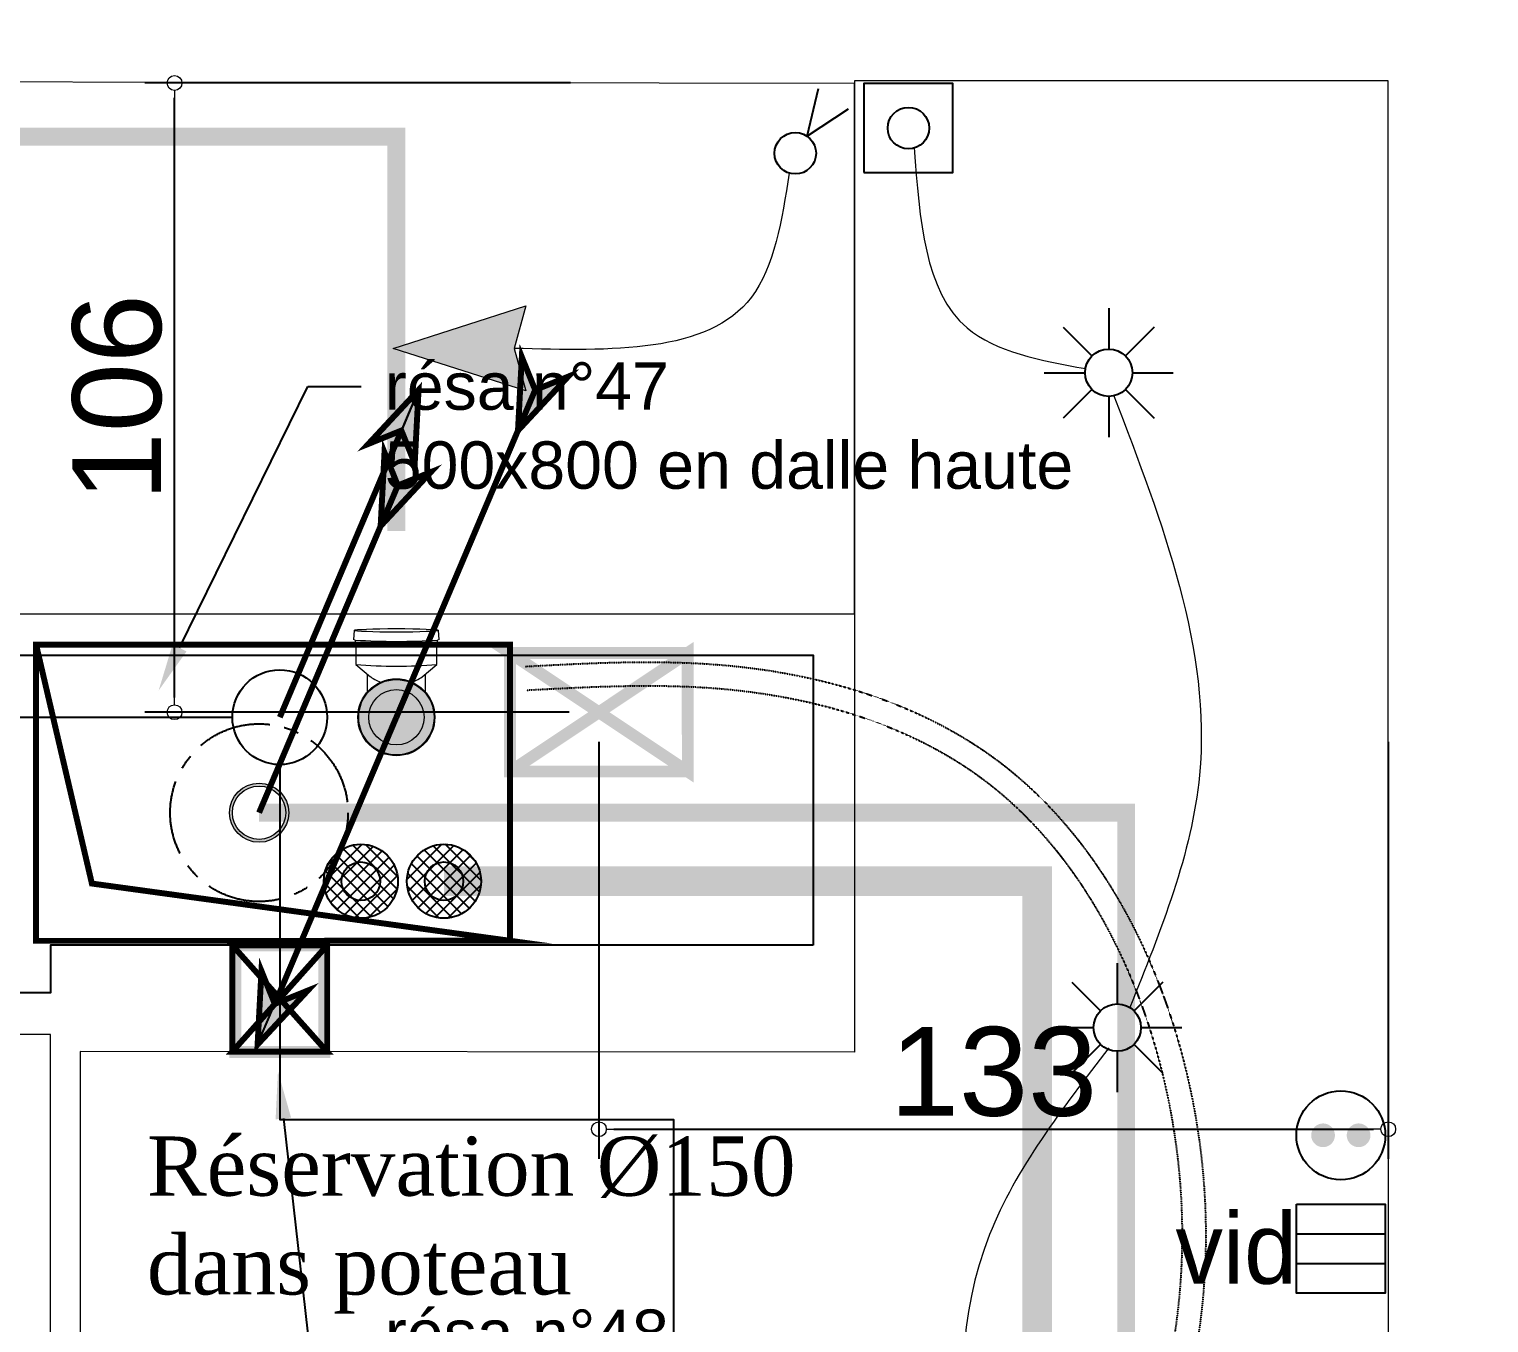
# Model space of a CAD drawing. Header units: millimetres. Extents: x 454430 to 532383, y -370512 to -310890.
# Drawn here: x 465533 to 467997, y -361345 to -359162 of the extents above; entities that cross this region are included whole.
import ezdxf
from ezdxf import colors
from ezdxf.entities.mleader import LeaderData, LeaderLine
from ezdxf.math import Vec2, Vec3

# ---------------------------------------------------------------- set-up
doc = ezdxf.new("R2010")
doc.units = ezdxf.units.MM
doc.set_wipeout_variables(frame=1)
for name, pattern in [('prelem_euev', [2, 1.25, -0.25, 0.25, -0.25]), ('prlm_chauff', [0.93, 0.75, -0.065, 0.05, -0.065]), ('prlm_ef', [0.165, 0.1, -0.065]), ('prlm_eu', [2, 1.25, -0.25, 0.25, -0.25]), ('prlm_gaz', [36, 24, -3, 0, -3, 0, -3, 0, -3])]:
    doc.linetypes.add(name, pattern=pattern)
for name, color, linetype, lineweight in [('_GAZELEC-BOITE INCORPO', 36, 'Continuous', 18), ('_GAZELEC-RESERVATION', 1, 'Continuous', 18), ('_GAZELEC-RESERVATION 2', 132, 'Continuous', 18)]:
    doc.layers.add(name, color=color, linetype=linetype, lineweight=lineweight)
for name, color, linetype in [('_GAZELEC-EAU CHAUDE', 1, 'Continuous'), ('GAZ-EU FLECHE', 42, 'Continuous'), ('GAZ-FLECHE VMC', 93, 'Continuous'), ('prlm-CHAUFF', 30, 'Continuous'), ('prlm-EAU-CHU', 42, 'Continuous'), ('prlm-EAU-EF', 161, 'Continuous'), ('prlm-EAU-EUEV', 25, 'Continuous'), ('prlm-ELEC-CFA', 181, 'Continuous'), ('prlm-ELEC-CFO', 201, 'Continuous'), ('prlm-GAZ', 20, 'Continuous'), ('prlm-GT', 242, 'Continuous'), ('prlm-MOD', 64, 'Continuous'), ('prlm-VMC', 93, 'Continuous')]:
    doc.layers.add(name, color=color, linetype=linetype)
doc.layers.add('prlm-xpoly', color=7, linetype='Continuous', plot=False)
doc.layers.add('prlm-ZEROPLOT', color=254, linetype='Continuous', plot=False)
doc.styles.add('Arial', font='arial.ttf')
doc.styles.add('prlm-eau-ef', font='ariblk.ttf', dxfattribs={"height": 18})
doc.styles.add('prlm-elec-cfa', font='comic.ttf', dxfattribs={"height": 12})
doc.styles.get("Standard").update_dxf_attribs({"font": 'arial.ttf'})
doc.dimstyles.new('200', dxfattribs={"dimtxt": 150, "dimasz": 25, "dimexe": 50, "dimexo": 50, "dimgap": 20, "dimtad": 1, "dimdec": 0, "dimlfac": 0.1, "dimdsep": 46, "dimtxsty": 'Arial', "dimblk1": 'DOTBLANK', "dimblk2": 'DOTBLANK', "dimsah": 1, "dimcen": 25, "dimclrd": 5, "dimclre": 5, "dimadec": 0, "dimazin": 0, "dimtfac": 1, "dimtdec": 0, "dimtmove": 0, "dimatfit": 3, "dimldrblk": 'DOTBLANK', "dimfxl": 50, "dimtolj": 1, "dimtzin": 0, "dimarcsym": 0})

# ---------------------------------------------------------------- blocks, each defined once
blk = doc.blocks.new('xi.fl')
at = {"layer": 'prlm-ELEC-CFO'}
blk.add_hatch(color=0, dxfattribs=at).paths.add_polyline_path([(20.38, 0), (-1.98, -7.2), (0, 0), (-1.98, 7.2)])
at = {"layer": 'prlm-ELEC-CFO', "color": 0, "lineweight": 5}
blk.add_lwpolyline([(20.38, 0), (-1.98, -7.2), (0, 0), (-1.98, 7.2)], close=True, dxfattribs=at)
blk = doc.blocks.new('xi.VV')
at = {"layer": 'prlm-ELEC-CFO', "color": 0}
blk.add_lwpolyline([(6.95, 3.42), (0.01, -1.13), (1.91, 6.95)], dxfattribs=at)
blk.add_circle((-2, -4), 3.5, dxfattribs=at)
blk = doc.blocks.new('xi.PC')
at = {"color": 0, "lineweight": 5}
blk.add_wipeout([(-7.5, -7.5), (7.5, -7.5), (7.5, 7.5), (-7.5, 7.5)], dxfattribs=at).dxf.layer = 'prlm-ELEC-CFO'
at = {"layer": 'prlm-ELEC-CFO', "color": 0, "linetype": 'ByBlock', "lineweight": 5, "const_width": 2}
for points in [[(-4, 0, 1), (-2, 0, 1)], [(2, 0, 1), (4, 0, 1)]]:
    blk.add_lwpolyline(points, format="xyb", close=True, dxfattribs=at)
at = {"layer": 'prlm-ELEC-CFO', "color": 0, "linetype": 'ByBlock', "lineweight": -2}
blk.add_circle((0, 0), 7.5, dxfattribs=at)
blk = doc.blocks.new('xi.BP')
at = {"layer": 'prlm-ELEC-CFO', "color": 0, "flags": 128}
blk.add_lwpolyline([(-7.5, -7.5), (7.5, -7.5), (7.5, 7.5), (-7.5, 7.5)], close=True, dxfattribs=at)
at = {"layer": 'prlm-ELEC-CFO', "color": 0}
blk.add_circle((0, 0), 3.5, dxfattribs=at)
blk = doc.blocks.new('xi.SPOT')
at = {"color": 0, "lineweight": 5}
blk.add_wipeout([(-4, 0), (-2.83, -2.83), (0, -4), (2.83, -2.83), (4, 0), (2.83, 2.83), (0, 4), (-2.83, 2.83)], dxfattribs=at).dxf.layer = 'prlm-ELEC-CFO'
at = {"layer": 'prlm-ELEC-CFO', "color": 0, "linetype": 'ByBlock', "lineweight": -2, "flags": 128}
for points in [[(0, 10.88), (0, 4)], [(-7.69, 7.69), (-2.83, 2.83)], [(7.69, 7.69), (2.83, 2.83)], [(-10.88, 0), (-4, 0)], [(4, 0), (10.88, 0)], [(-2.83, -2.83), (-7.69, -7.69)], [(0, -4), (0, -10.88)], [(2.83, -2.83), (7.69, -7.69)]]:
    blk.add_lwpolyline(points, dxfattribs=at)
at = {"layer": 'prlm-ELEC-CFO', "color": 0, "linetype": 'ByBlock', "lineweight": -2}
blk.add_circle((0, 0), 4, dxfattribs=at)
blk = doc.blocks.new('xi.cceu1')
at = {"layer": 'prlm-EAU-CHU', "color": 0, "lineweight": 13}
for p, q in [((-4.87, -7.27), (-4.87, -4.09)), ((4.87, -4.09), (4.87, -7.27)), ((-4.34, -6.83), (-6.84, -8.91)), ((6.84, -8.91), (4.34, -6.83)), ((-6.85, -8.92), (-6.85, -12.09)), ((6.85, -12.09), (6.85, -8.92)), ((-6.85, -12.09), (-6.97, -12.22)), ((-6.97, -12.22), (-6.97, -13.03)), ((6.97, -12.22), (6.85, -12.09)), ((6.97, -13.03), (6.97, -12.22)), ((-7.25, -13.12), (-6.97, -13.03)), ((-7.25, -13.12), (-7.11, -14.67)), ((6.94, -13.03), (7.25, -13.12)), ((7.11, -14.67), (7.25, -13.12))]:
    blk.add_line(p, q, dxfattribs=at)
for radius in [6.36, 4.67]:
    blk.add_circle((0, 0), radius, dxfattribs=at)
for centre, radius, start, end in [((-0.73, -11.68), 6.05, 106.1332, 126.5542), ((0.73, -11.68), 6.05, 53.4458, 73.8668), ((0, -87.18), 78.56, 84.9975, 95.0025), ((0.01, -119.65), 106.84, 86.281, 93.7477)]:
    blk.add_arc(centre, radius, start, end, dxfattribs=at)
blk.add_ellipse((0, -14.67), major_axis=(7.1, 0), ratio=0.043635, dxfattribs=at)
blk = doc.blocks.new('xi.vp')
at = {"layer": 'prlm-EAU-EUEV', "lineweight": 5}
h = blk.add_hatch(color=0, dxfattribs=at)
h.paths.add_polyline_path([(5, 0, 1), (-5, 0, 1)])
h.paths.add_polyline_path([(4.5, 0, 1), (-4.5, 0, 1)], flags=16)
at = {"layer": 'prlm-EAU-EUEV', "color": 0, "lineweight": 5}
for radius in [5, 4.5]:
    blk.add_circle((0, 0), radius, dxfattribs=at)
at = {"layer": 'prlm-ZEROPLOT', "linetype": 'prelem_euev', "ltscale": 10}
blk.add_circle((0, 0), 15, dxfattribs=at)
blk = doc.blocks.new('xi.chu')
at = {"layer": 'prlm-EAU-EUEV', "linetype": 'ByBlock', "lineweight": 5}
blk.add_hatch(color=0, dxfattribs=at).paths.add_polyline_path([(6.5, 0, 1), (-6.5, 0, 1)])
at = {"layer": 'prlm-EAU-EUEV', "color": 0, "linetype": 'ByBlock', "lineweight": 5}
blk.add_circle((0, 0), 6.5, dxfattribs=at)
blk = doc.blocks.new('xi.chauffage')
at = {"layer": 'prlm-CHAUFF'}
h = blk.add_hatch(dxfattribs=at)
h.set_pattern_fill('ANSI37', color=0, scale=0.5, style=0)
h.paths.add_polyline_path([(6.25, 0, 1), (-6.25, 0, 1)])
at = {"layer": 'prlm-CHAUFF', "color": 0}
for radius in [6.25, 3.25]:
    blk.add_circle((0, 0), radius, dxfattribs=at)
blk = doc.blocks.new('xi.VID')
at = {"layer": 'prlm-ELEC-CFA', "color": 0, "linetype": 'ByBlock', "lineweight": -2, "flags": 128}
blk.add_lwpolyline([(-7.5, 7.5), (7.5, 7.5), (7.5, -7.5), (-7.5, -7.5)], close=True, dxfattribs=at)
at = {"layer": 'prlm-ELEC-CFA', "color": 0}
for points in [[(-7.5, 2.5), (7.5, 2.5)], [(-7.5, -2.5), (7.5, -2.5)]]:
    blk.add_lwpolyline(points, dxfattribs=at)
blk = doc.blocks.new('FLECHE2')
h = blk.add_hatch(color=256)
h.dxf.hatch_style = 1
h.paths.add_polyline_path([(496271.9, -370023.3), (496278.4, -369899.2), (496300.9, -369954.8), (496356.5, -369932.3)])
at = {"const_width": 10}
for points in [[(496066.7, -370507.2), (496300.9, -369954.8), (496356.5, -369932.3), (496271.9, -370023.3), (496300.9, -369954.8), (496278.4, -369899.2), (496271.9, -370023.3), (496356.5, -369932.3), (496300.9, -369954.8), (496278.4, -369899.2), (496271.9, -370023.3)], [(496271.9, -370023.3), (496278.4, -369899.2), (496300.9, -369954.8), (496356.5, -369932.3), (496271.9, -370023.3)]]:
    blk.add_lwpolyline(points, dxfattribs=at)
blk = doc.blocks.new('FLECHE1')
h = blk.add_hatch(color=256)
h.dxf.hatch_style = 1
h.paths.add_polyline_path([(495907.1, -370439.6), (495913.6, -370315.5), (495936.1, -370371.1), (495991.7, -370348.6)])
for p, q in [((495907.1, -370439.6), (496141.3, -369887.2)), ((495913.6, -370315.5), (495907.1, -370439.6)), ((495913.6, -370315.5), (495907.1, -370439.6)), ((495936.1, -370371.1), (495913.6, -370315.5)), ((495936.1, -370371.1), (495913.6, -370315.5)), ((495991.7, -370348.6), (495907.1, -370439.6)), ((495907.1, -370439.6), (495991.7, -370348.6)), ((495936.1, -370371.1), (495991.7, -370348.6)), ((495991.7, -370348.6), (495936.1, -370371.1)), ((495907.1, -370439.6), (495936.1, -370371.1))]:
    blk.add_line(p, q)
at = {"const_width": 10}
for points in [[(495936.1, -370371.1), (496141.3, -369887.2)], [(495907.1, -370439.6), (495913.6, -370315.5), (495936.1, -370371.1), (495991.7, -370348.6), (495907.1, -370439.6)]]:
    blk.add_lwpolyline(points, dxfattribs=at)
blk = doc.blocks.new('_DOTBLANK')
at = {"color": 0, "linetype": 'ByBlock'}
blk.add_line((-0.5, 0), (-1, 0), dxfattribs=at)
blk.add_circle((0, 0), 0.5, dxfattribs=at)
blk = doc.blocks.new('*D205')
at = {"layer": '_GAZELEC-BOITE INCORPO', "color": 5, "lineweight": -2, "transparency": 16777216}
for p, q in [((466446.6, -359252.4), (465728.5, -359252.4)), ((465778.5, -360289.7), (465778.5, -359277.4)), ((466444.8, -360314.7), (465728.5, -360314.7))]:
    blk.add_line(p, q, dxfattribs=at)
at = {"layer": '_GAZELEC-BOITE INCORPO', "color": 5, "lineweight": -2, "transparency": 16777216, "xscale": 25, "yscale": 25, "zscale": 25}
for p, rotation in [((465778.5, -359252.4), 90), ((465778.5, -360314.7), 270)]:
    blk.add_blockref('_DOTBLANK', p, dxfattribs=dict(at, rotation=rotation))
at = {"layer": '_GAZELEC-BOITE INCORPO', "color": 0, "transparency": 16777216, "insert": (465682, -359783.6), "char_height": 150, "attachment_point": 5, "rotation": 90, "style": 'Arial'}
blk.add_mtext('\\A1;106', dxfattribs=at)
blk = doc.blocks.new('*D206')
at = {"layer": '_GAZELEC-BOITE INCORPO', "color": 5, "lineweight": -2, "transparency": 16777216}
for p, q in [((466494.8, -360364.7), (466494.8, -361068.6)), ((467827.1, -360364.6), (467827.1, -361068.6)), ((466519.8, -361018.6), (467802.1, -361018.6))]:
    blk.add_line(p, q, dxfattribs=at)
at = {"layer": '_GAZELEC-BOITE INCORPO', "color": 5, "lineweight": -2, "transparency": 16777216, "xscale": 25, "yscale": 25, "zscale": 25, "rotation": 180}
blk.add_blockref('_DOTBLANK', (466494.8, -361018.6), dxfattribs=at)
at = {"layer": '_GAZELEC-BOITE INCORPO', "color": 5, "lineweight": -2, "transparency": 16777216, "xscale": 25, "yscale": 25, "zscale": 25}
blk.add_blockref('_DOTBLANK', (467827.1, -361018.6), dxfattribs=at)
at = {"layer": '_GAZELEC-BOITE INCORPO', "color": 0, "transparency": 16777216, "insert": (467160.9, -360922), "char_height": 150, "attachment_point": 5, "style": 'Arial'}
blk.add_mtext('\\A1;133', dxfattribs=at)

msp = doc.modelspace()

# ---------------------------------------------------------------- linework, layer by layer
at = {"layer": '_GAZELEC-BOITE INCORPO', "const_width": 20}
msp.add_lwpolyline([(466444.8, -360214.8), (466344.8, -360214.8), (466344.8, -360414.8), (466644.8, -360414.7), (466644.7, -360214.7), (466344.8, -360214.8), (466644.8, -360414.7), (466644.7, -360214.7), (466344.8, -360414.8)], dxfattribs=at)
at = {"layer": '_GAZELEC-EAU CHAUDE', "linetype": 'prlm_ef'}
msp.add_open_spline([(467173.4, -365609), (467130.3, -365607.5), (467086.8, -365605.9), (466999.6, -365601), (466955.9, -365597.6), (466896.4, -365590.7), (466880.9, -365588.7), (466854.5, -365584.8), (466843.7, -365583.1), (466811.2, -365577.5), (466789.6, -365573.2), (466746.5, -365563.5), (466725.1, -365558), (466685.3, -365546.6), (466666.9, -365540.9), (466633.9, -365529.5), (466619.3, -365524.2), (466592.5, -365513.6), (466580.2, -365508.4), (466543.6, -365492.3), (466519.7, -365480.5), (466473.2, -365455.3), (466450.5, -365441.8), (466389.1, -365402.7), (466351.5, -365375.5), (466278.9, -365317.6), (466243.8, -365287), (466175.5, -365223.4), (466142.3, -365190.4), (466077.2, -365123.3), (466045.3, -365089.1), (466004.6, -365044.9), (465995.5, -365034.9), (465977.2, -365015), (465968.2, -365005), (465940.9, -364975.1), (465922.9, -364955.1), (465868.8, -364895.1), (465833.1, -364855.1), (465726.6, -364734.6), (465656.5, -364654), (465449, -364411.5), (465314, -364248.9), (464950, -363802.5), (464725.3, -363517.7), (464462.3, -363185.8), (464424.3, -363137.9), (464310.1, -362994.2), (464233.8, -362898.5), (464135.5, -362776.2), (464113.8, -362749.3), (464070.5, -362695.6), (464048.7, -362668.8), (463983.5, -362588.3), (463939.8, -362534.7), (463808.7, -362373.6), (463721.2, -362266.1), (463473.1, -361957.9), (463313.6, -361755.6), (463113, -361484.5), (463066.7, -361420.9), (462930, -361228.2), (462841.3, -361097.3), (462744.5, -360945.2), (462733.1, -360927.1), (462710.4, -360890.8), (462699.1, -360872.6), (462665.6, -360817.7), (462643.6, -360780.8), (462583.1, -360675.4), (462545.9, -360606.2), (462478.4, -360465), (462448, -360393), (462415.4, -360299.8), (462408.9, -360280), (462397.4, -360243.1), (462392.4, -360226.1), (462384.6, -360197.4), (462381.5, -360185.9), (462375.7, -360162.7), (462372.9, -360151.1), (462365, -360116.2), (462360.2, -360092.8), (462347, -360022.4), (462340, -359975.2), (462325.8, -359855), (462320.4, -359781.7), (462313.6, -359634.7), (462312.1, -359560.9), (462310.9, -359448.9), (462310.7, -359410.6), (462310.4, -359372.4)], degree=3, knots=[0, 0, 0, 0, 129.346042, 129.346042, 258.692084, 258.692084, 304.444518, 304.444518, 336.294292, 336.294292, 399.99384, 399.99384, 463.693388, 463.693388, 519.346718, 519.346718, 564.125017, 564.125017, 602.699836, 602.699836, 679.849474, 679.849474, 756.999112, 756.999112, 892.673533, 892.673533, 1028.347953, 1028.347953, 1164.022374, 1164.022374, 1299.696795, 1299.696795, 1339.14569, 1339.14569, 1378.594586, 1378.594586, 1457.492378, 1457.492378, 1615.287961, 1615.287961, 1930.879127, 1930.879127, 2562.06146, 2562.06146, 3658.420158, 3658.420158, 3843.63762, 3843.63762, 4214.072545, 4214.072545, 4318.452973, 4318.452973, 4422.833401, 4422.833401, 4631.594258, 4631.594258, 5049.11597, 5049.11597, 5820.80916, 5820.80916, 6054.966651, 6054.966651, 6523.281635, 6523.281635, 6586.241525, 6586.241525, 6649.201414, 6649.201414, 6775.121193, 6775.121193, 7005.538933, 7005.538933, 7235.956673, 7235.956673, 7297.824607, 7297.824607, 7350.351372, 7350.351372, 7385.753791, 7385.753791, 7421.15621, 7421.15621, 7491.961049, 7491.961049, 7633.570725, 7633.570725, 7850.525779, 7850.525779, 8067.480832, 8067.480832, 8180.172193, 8180.172193, 8180.172193, 8180.172193], dxfattribs=at)
at = {"layer": '_GAZELEC-RESERVATION 2', "const_width": 10}
for points in [[(466344.8, -360700.5), (466344.8, -360200.5), (465544.8, -360200.5), (465544.8, -360700.6), (466344.8, -360700.5), (465639, -360603.9), (465544.8, -360200.5)], [(465956.2, -360708.2), (465876.2, -360708.2), (465876.1, -360887.9), (466036.1, -360887.9), (466036.1, -360708.2), (465876.2, -360708.2), (466036.1, -360887.9), (465876.1, -360887.7), (466036.1, -360708.2)]]:
    msp.add_lwpolyline(points, dxfattribs=at)
at = {"layer": 'prlm-EAU-EF', "linetype": 'prlm_ef'}
msp.add_spline([(467174.9, -365569), (466837.7, -365541.5), (466583.4, -365466.2), (466019, -365001.4), (464134.3, -362711.1), (462772.1, -360913.9), (462424.9, -360193.4), (462350.4, -359372.2)], degree=3, dxfattribs=at)
at = {"layer": 'prlm-EAU-EUEV', "linetype": 'prlm_eu', "ltscale": 50, "const_width": 30, "flags": 128}
msp.add_lwpolyline([(461292.9, -359343.1), (466152.9, -359343.1), (466152.9, -360009)], dxfattribs=at)
at = {"layer": 'prlm-ELEC-CFO', "lineweight": 13}
for points in [[(467027.1, -359362.2), (467116.3, -359665.9), (467315.9, -359734.7)], [(466816, -359404.6), (466752.1, -359614.2), (466351.6, -359700.4)], [(467364.1, -359780.6), (467508.5, -360421.2), (467390.9, -360813.2)], [(467355.5, -360881.2), (467154.2, -361196.4), (467249.7, -362102.4)]]:
    msp.add_spline(points, degree=3, dxfattribs=at)
at = {"layer": 'prlm-GT'}
msp.add_lwpolyline([(466856.3, -360708.2), (465569.2, -360708.2), (465569.2, -360788.6), (465256.3, -360788.6), (465256.3, -360218.6), (466856.3, -360218.6)], close=True, dxfattribs=at)
at = {"layer": 'prlm-MOD', "color": 1, "const_width": 20}
msp.add_lwpolyline([(466031.2, -360708.2), (466031.2, -360888.2), (465881.2, -360888.2), (465881.2, -360708.2)], close=True, dxfattribs=at)
at = {"layer": 'prlm-VMC'}
for points in [[(464056.3, -361377.8), (465401.2, -361377.8), (465401.2, -360323.1), (465876.2, -360323.1)], [(465956.2, -360403.1), (465956.2, -361002.1), (466620.6, -361002.1), (466620.6, -365439.9), (466062.8, -365439.9)]]:
    msp.add_lwpolyline(points, dxfattribs=at)
msp.add_circle((465956.2, -360323.1), 80, dxfattribs=at)
at = {"layer": 'prlm-xpoly', "lineweight": 0}
for points in [[(465186.3, -360788.6), (465186.3, -360148.6), (466926.3, -360148.6), (466926.3, -359253.2), (464286.6, -359248.6), (464286.3, -360788.6)], [(465619.2, -362693.8), (467827.3, -362694.4), (467827, -359248.6), (466926.3, -359248.6), (466926.3, -360888.7), (465619.2, -360887.7)], [(465569.2, -365723.2), (465569.2, -360858.6), (464286.3, -360858.6), (464285.9, -361528.6), (464056.3, -361523.2), (464056.3, -359318.3), (460981.6, -359318.3), (460981.6, -365723.2)]]:
    msp.add_lwpolyline(points, close=True, dxfattribs=at)

# ---------------------------------------------------------------- block references
at = {"layer": 'GAZ-EU FLECHE'}
for name, p in [('FLECHE2', (-29913.7, 10184.1)), ('FLECHE2', (-30145.5, 10022.9)), ('FLECHE1', (-29988.4, 9564))]:
    msp.add_blockref(name, p, dxfattribs=at)
at = {"layer": 'GAZ-FLECHE VMC', "rotation": 180}
msp.add_blockref('FLECHE1', (962097.5, -730210.3), dxfattribs=at)
at = {"layer": 'prlm-CHAUFF', "xscale": 10, "yscale": 10, "zscale": 10}
for p in [(466093, -360600), (466233.3, -360600)]:
    msp.add_blockref('xi.chauffage', p, dxfattribs=at)
at = {"layer": 'prlm-EAU-CHU', "xscale": 10, "yscale": 10, "zscale": 10, "rotation": 180.0000000000026}
msp.add_blockref('xi.cceu1', (466152.9, -360323.2), dxfattribs=at)
at = {"layer": 'prlm-EAU-EUEV', "xscale": 10, "yscale": 10, "zscale": 10}
for name, p in [('xi.chu', (466152.9, -360323.2)), ('xi.vp', (465921.2, -360484.3))]:
    msp.add_blockref(name, p, dxfattribs=at)
at = {"layer": 'prlm-ELEC-CFO', "xscale": 10, "yscale": 10, "zscale": 10}
for name, p in [('xi.VV', (466846.3, -359331.1)), ('xi.BP', (467017.2, -359328.6))]:
    msp.add_blockref(name, p, dxfattribs=at)
at = {"layer": 'prlm-ELEC-CFO', "xscale": 10, "yscale": 10, "zscale": 10, "rotation": 180.000000000001}
msp.add_blockref('xi.fl', (466351.6, -359700.4), dxfattribs=at)

# ---------------------------------------------------------------- texts
at = {"layer": 'prlm-MOD', "color": 1, "insert": (465732, -361030.9), "char_height": 100, "width": 1120.692, "attachment_point": 1, "style": 'prlm-eau-ef'}
msp.add_mtext('{\\fPalatino Linotype|b0|i0|c0|p18;Réservation %%C150\\Pdans poteau}', dxfattribs=at)

# ---------------------------------------------------------------- dimensions: what is measured, and where the dimension line sits
at = {"layer": '_GAZELEC-BOITE INCORPO'}
dim = msp.add_linear_dim(base=(465778.5, -359252.4), p1=(466494.8, -360314.7), p2=(466496.6, -359252.4), angle=90, dimstyle='200', dxfattribs=at)
dim.commit()
dim.dimension.update_dxf_attribs({"geometry": '*D205', "text_midpoint": (465682, -359783.6)})

# ---------------------------------------------------------------- leaders
at = {"layer": '_GAZELEC-RESERVATION', "color": 6}
ml = msp.add_multileader_mtext('Standard', dxfattribs=at)
ml.set_content('résa n°49\\P%%C100 A.inf: 204.55', color=6)
ml.set_leader_properties()
ml.build(insert=Vec2(0, 0))
ml.multileader.update_dxf_attribs({"has_text_frame": 1, "arrow_head_size": 80, "scale": 20})
ctx = ml.context
ctx.base_point, ctx.scale, ctx.char_height, ctx.arrow_head_size, ctx.landing_gap_size, ctx.plane_origin = Vec3(464472.3, -358701.3), 20, 80, 80, 40, Vec3(458922, -358502.9)
notes = []
notes.append((ctx, [(1, (1, 1, 0), (464382.4, -358701.3), (1, 0), 89.8, [(0, [(464196.8, -359301)], 0, [])])]))
ctx.mtext.insert, ctx.mtext.width, ctx.mtext.flow_direction = Vec3(464512.3, -358659.7), 1568.85, 5
for ctx, leaders in notes:
    for number, flags, end, landing, length, lines in leaders:
        leader = LeaderData()
        leader.index, (leader.has_last_leader_line, leader.has_dogleg_vector, leader.attachment_direction) = number, flags
        leader.last_leader_point, leader.dogleg_vector, leader.dogleg_length = Vec3(end), Vec3(landing), length
        for number, points, colour, breaks in lines:
            line = LeaderLine()
            line.index, line.vertices, line.color, line.breaks = number, Vec3.list(points), colors.encode_raw_color(colour), breaks
            leader.lines.append(line)
        ctx.leaders.append(leader)

# ---------------------------------------------------------------- next in the draw order: block references
at = {"layer": 'prlm-ELEC-CFO', "xscale": 10, "yscale": 10, "zscale": 10}
for name, p in [('xi.SPOT', (467355.3, -359741.6)), ('xi.SPOT', (467369.7, -360847.1)), ('xi.PC', (467747.1, -361028.9))]:
    msp.add_blockref(name, p, dxfattribs=at)

# ---------------------------------------------------------------- next in the draw order: linework, layer by layer
at = {"layer": 'prlm-CHAUFF', "linetype": 'prlm_chauff', "ltscale": 50, "const_width": 50, "flags": 128}
msp.add_lwpolyline([(466233.3, -360600), (467234.6, -360600), (467234.6, -361521.6), (466769.8, -361521.6), (466769.8, -364895.8), (467058, -364895.8)], dxfattribs=at)
at = {"layer": 'prlm-EAU-EUEV', "linetype": 'prlm_eu', "ltscale": 50, "const_width": 30, "flags": 128}
msp.add_lwpolyline([(467688.6, -365243.2), (467688.6, -364245.1), (466908.7, -364245.1), (466908.7, -361669), (467384.9, -361669), (467384.9, -360484.3), (465921.2, -360484.3)], dxfattribs=at)

# ---------------------------------------------------------------- next in the draw order: dimensions: what is measured, and where the dimension line sits
at = {"layer": '_GAZELEC-BOITE INCORPO'}
dim = msp.add_linear_dim(base=(467827.1, -361018.6), p1=(466494.8, -360314.7), p2=(467827.1, -360314.6), dimstyle='200', dxfattribs=at)
dim.commit()
dim.dimension.update_dxf_attribs({"geometry": '*D206', "text_midpoint": (467160.9, -360922)})

# ---------------------------------------------------------------- next in the draw order: leaders
at = {"layer": '_GAZELEC-RESERVATION', "color": 6}
ml = msp.add_multileader_mtext('Standard', dxfattribs=at)
ml.set_content('résa n°47\\P500x800 en dalle haute', color=6)
ml.set_leader_properties()
ml.build(insert=Vec2(0, 0))
ml.multileader.update_dxf_attribs({"has_text_frame": 1, "arrow_head_size": 80, "scale": 20})
ctx = ml.context
ctx.base_point, ctx.scale, ctx.char_height, ctx.arrow_head_size, ctx.landing_gap_size, ctx.plane_origin = Vec3(466093.4, -359764.8), 20, 80, 80, 40, Vec3(460543.2, -359566.4)
notes = []
notes.append((ctx, [(1, (1, 1, 0), (466003.6, -359764.8), (1, 0), 89.8, [(0, [(465751.7, -360278)], 0, [])])]))
ctx.mtext.insert, ctx.mtext.width, ctx.mtext.flow_direction = Vec3(466133.4, -359724.1), 1568.85, 5
for ctx, leaders in notes:
    for number, flags, end, landing, length, lines in leaders:
        leader = LeaderData()
        leader.index, (leader.has_last_leader_line, leader.has_dogleg_vector, leader.attachment_direction) = number, flags
        leader.last_leader_point, leader.dogleg_vector, leader.dogleg_length = Vec3(end), Vec3(landing), length
        for number, points, colour, breaks in lines:
            line = LeaderLine()
            line.index, line.vertices, line.color, line.breaks = number, Vec3.list(points), colors.encode_raw_color(colour), breaks
            leader.lines.append(line)
        ctx.leaders.append(leader)

# ---------------------------------------------------------------- next in the draw order: texts
at = {"layer": 'prlm-ELEC-CFA', "lineweight": 20, "insert": (467570.5, -361220.4), "char_height": 120, "attachment_point": 5, "line_spacing_factor": 0.8, "style": 'prlm-elec-cfa', "bg_fill": 3, "box_fill_scale": 1.1, "bg_fill_color": 256, "bg_fill_transparency": 0}
msp.add_mtext('vid', dxfattribs=at)

# ---------------------------------------------------------------- next in the draw order: linework, layer by layer
at = {"layer": '_GAZELEC-EAU CHAUDE', "linetype": 'prlm_ef'}
msp.add_spline([(466372.7, -360277.4), (466725.6, -360277.4), (467140.9, -360426.2), (467476.8, -361124.7), (466748.7, -362590.1), (465957.2, -363915.8), (466049.4, -364780.2), (466308.7, -365247.4), (466709.7, -365498.4), (467174.9, -365556.5)], degree=3, dxfattribs=at)
at = {"layer": 'prlm-EAU-EF', "linetype": 'prlm_ef'}
msp.add_spline([(469569.1, -337923.8), (469359.1, -337923.8), (469102.2, -338022.5), (468975.8, -338111.9), (468879.4, -338292.6), (468775.2, -338623.3), (468693.9, -339307.3), (468659.3, -339692.3), (468659.3, -340125.7), (468659.3, -341243.5), (468659.3, -343906.6), (468635.9, -346330.3), (468655.1, -347591), (468655.1, -349506.5), (468690.1, -349958.3), (468671.5, -350288.4), (468643.5, -350669.4), (468643.5, -350927), (468643.5, -351938.8), (468582, -353897.9), (468532.4, -355117.8), (468497.9, -356209.2), (468497.9, -358069.4), (468497.9, -359957.6), (468497.9, -360088.5), (468497.9, -360443.6), (468377.2, -361121.4), (468229.4, -361474.3), (467715.5, -362036.1), (467246.5, -362337.3), (466978.9, -362508.7), (466817.4, -362645.3), (466517.2, -362979.7), (466219.3, -363420.2), (466033.9, -363964.4), (466033.9, -364366.9), (466148.6, -364880.8), (466335.7, -365201.5), (466898.3, -365503.9), (467193, -365526.6)], degree=3, dxfattribs=at)
msp.add_open_spline([(466370.5, -360237.4), (466411.4, -360235.2), (466452.5, -360233), (466535.3, -360230.1), (466577, -360229.5), (466637, -360231), (466655, -360231.7), (466692.7, -360234.1), (466712.5, -360235.7), (466752.1, -360240), (466771.9, -360242.7), (466831.3, -360252.4), (466870.8, -360261.1), (466948.5, -360283.2), (466986.7, -360296.8), (467060.6, -360329.3), (467096.3, -360348.2), (467141.7, -360377.7), (467153.1, -360385.5), (467186.4, -360410.1), (467207.5, -360427.9), (467247.5, -360465.7), (467266.5, -360485.8), (467302.3, -360527.9), (467319.1, -360550), (467359.7, -360608.9), (467382, -360647), (467421.4, -360726.2), (467438.5, -360767.2), (467467.9, -360851.1), (467480.1, -360893.9), (467499.6, -360980.2), (467506.9, -361023.6), (467513.7, -361084.3), (467515.3, -361101.7), (467518.8, -361153.6), (467519.6, -361187.9), (467518.1, -361255.8), (467515.9, -361289.5), (467506.3, -361377.3), (467496.7, -361430.9), (467470.8, -361536.5), (467454.6, -361588.4), (467416.6, -361690.7), (467394.7, -361741), (467346.3, -361840.3), (467319.7, -361889.2), (467262.7, -361985.8), (467232.3, -362033.5), (467150.7, -362153.8), (467097.4, -362225.7), (466986.6, -362367.7), (466929.1, -362437.7), (466845.4, -362537.7), (466819.6, -362568.3), (466742.2, -362659.7), (466690.7, -362720.2), (466589.6, -362841), (466540, -362901.3), (466444.1, -363022.1), (466397.8, -363082.7), (466310.3, -363204.7), (466269.1, -363266.1), (466193.2, -363390.4), (466158.5, -363453.1), (466097.2, -363580.6), (466070.6, -363645.3), (466030.7, -363765.7), (466015.9, -363821.1), (466001.9, -363891.9), (465999.3, -363906.3), (465992.2, -363949.6), (465988.5, -363978.9), (465982.9, -364037.9), (465981, -364067.7), (465977.6, -364170.5), (465980.4, -364244.7), (465995.5, -364393.6), (466007.8, -364468.3), (466040.7, -364616.7), (466061.4, -364690.3), (466089.7, -364774.6), (466093.9, -364786.8), (466102.5, -364811), (466106.9, -364823.1), (466120.5, -364859.1), (466130.1, -364882.8), (466158.2, -364948), (466177.9, -364988.7), (466221.4, -365066.9), (466245.1, -365104.3), (466282.5, -365155), (466294.1, -365169.8), (466316.4, -365196.5), (466326.9, -365208.4), (466359.6, -365243.2), (466382.9, -365265.3), (466442.8, -365316.4), (466480.9, -365344), (466560.8, -365393.1), (466602.6, -365414.5), (466658.4, -365437.9), (466671.3, -365442.9), (466696.9, -365452.2), (466709.6, -365456.5), (466735, -365464.4), (466747.7, -365468), (466786.3, -365478.1), (466812.4, -365483.8), (466865.1, -365493.3), (466891.8, -365497.1), (466959.3, -365505.1), (467000.4, -365508.3), (467083.6, -365513.1), (467125.6, -365514.7), (467170.7, -365516.3), (467173.5, -365516.4), (467176.3, -365516.5)], degree=3, knots=[0, 0, 0, 0, 122.876817, 122.876817, 245.753634, 245.753634, 298.165872, 298.165872, 355.216419, 355.216419, 412.266965, 412.266965, 526.368058, 526.368058, 640.469151, 640.469151, 754.570244, 754.570244, 793.480598, 793.480598, 871.301305, 871.301305, 949.122013, 949.122013, 1026.94272, 1026.94272, 1149.396428, 1149.396428, 1271.850136, 1271.850136, 1394.303843, 1394.303843, 1516.757551, 1516.757551, 1566.112513, 1566.112513, 1664.822439, 1664.822439, 1763.532364, 1763.532364, 1925.147974, 1925.147974, 2086.763584, 2086.763584, 2248.379194, 2248.379194, 2409.994804, 2409.994804, 2571.610413, 2571.610413, 2822.51231, 2822.51231, 3073.414206, 3073.414206, 3184.491514, 3184.491514, 3406.646131, 3406.646131, 3628.800747, 3628.800747, 3850.955363, 3850.955363, 4073.109979, 4073.109979, 4295.264595, 4295.264595, 4517.419211, 4517.419211, 4701.195738, 4701.195738, 4747.803895, 4747.803895, 4841.020208, 4841.020208, 4934.236522, 4934.236522, 5160.630962, 5160.630962, 5387.025402, 5387.025402, 5613.419842, 5613.419842, 5651.884962, 5651.884962, 5690.350082, 5690.350082, 5767.280323, 5767.280323, 5905.565109, 5905.565109, 6043.849894, 6043.849894, 6102.990105, 6102.990105, 6152.940122, 6152.940122, 6252.840155, 6252.840155, 6397.352279, 6397.352279, 6541.864402, 6541.864402, 6585.124923, 6585.124923, 6626.825595, 6626.825595, 6668.526266, 6668.526266, 6751.92761, 6751.92761, 6835.328953, 6835.328953, 6960.911938, 6960.911938, 7086.494923, 7086.494923, 7094.889046, 7094.889046, 7094.889046, 7094.889046], dxfattribs=at)
at = {"layer": 'prlm-GAZ', "linetype": 'prlm_gaz', "ltscale": 0.8}
msp.add_spline([(469771.7, -349291.6), (469559.1, -349291.6), (469341.2, -349317.3), (469080.1, -349391.2), (468929.7, -349497), (468828.4, -349637), (468745.8, -349969.7), (468712.8, -350271.3), (468687.7, -350766.4), (468687.7, -352199.7), (468602.5, -357573.6), (468602.5, -359436.9), (468574.1, -360768.2), (467756.4, -362073.2), (467141.6, -362469.9), (466346.1, -363265.3), (466095.5, -363879.3), (466139.8, -364772.4), (466239.1, -365040.1), (466340.8, -365193.6), (467196.1, -365551.3), (467208.3, -365551.3)], degree=3, dxfattribs=at)

# ---------------------------------------------------------------- next in the draw order: block references
at = {"layer": 'prlm-ELEC-CFA', "xscale": 10, "yscale": 10, "zscale": 10}
msp.add_blockref('xi.VID', (467747.2, -361220.4), dxfattribs=at)

# ---------------------------------------------------------------- next in the draw order: leaders
at = {"layer": '_GAZELEC-RESERVATION', "color": 6}
ml = msp.add_multileader_mtext('Standard', dxfattribs=at)
ml.set_content('résa n°48\\P%%C160 A.inf: 206.79', color=6)
ml.set_leader_properties()
ml.build(insert=Vec2(0, 0))
ml.multileader.update_dxf_attribs({"has_text_frame": 1, "arrow_head_size": 80, "scale": 20})
ctx = ml.context
ctx.base_point, ctx.scale, ctx.char_height, ctx.arrow_head_size, ctx.landing_gap_size, ctx.plane_origin = Vec3(466093.4, -361364.6), 20, 80, 80, 40, Vec3(460543.2, -361166.2)
notes = []
notes.append((ctx, [(1, (1, 1, 0), (466003.6, -361364.6), (1, 0), 89.8, [(0, [(465953.1, -360921)], 0, [])])]))
ctx.mtext.insert, ctx.mtext.width, ctx.mtext.flow_direction = Vec3(466133.4, -361323), 1568.85, 5
for ctx, leaders in notes:
    for number, flags, end, landing, length, lines in leaders:
        leader = LeaderData()
        leader.index, (leader.has_last_leader_line, leader.has_dogleg_vector, leader.attachment_direction) = number, flags
        leader.last_leader_point, leader.dogleg_vector, leader.dogleg_length = Vec3(end), Vec3(landing), length
        for number, points, colour, breaks in lines:
            line = LeaderLine()
            line.index, line.vertices, line.color, line.breaks = number, Vec3.list(points), colors.encode_raw_color(colour), breaks
            leader.lines.append(line)
        ctx.leaders.append(leader)

doc.saveas('drawing.dxf')
